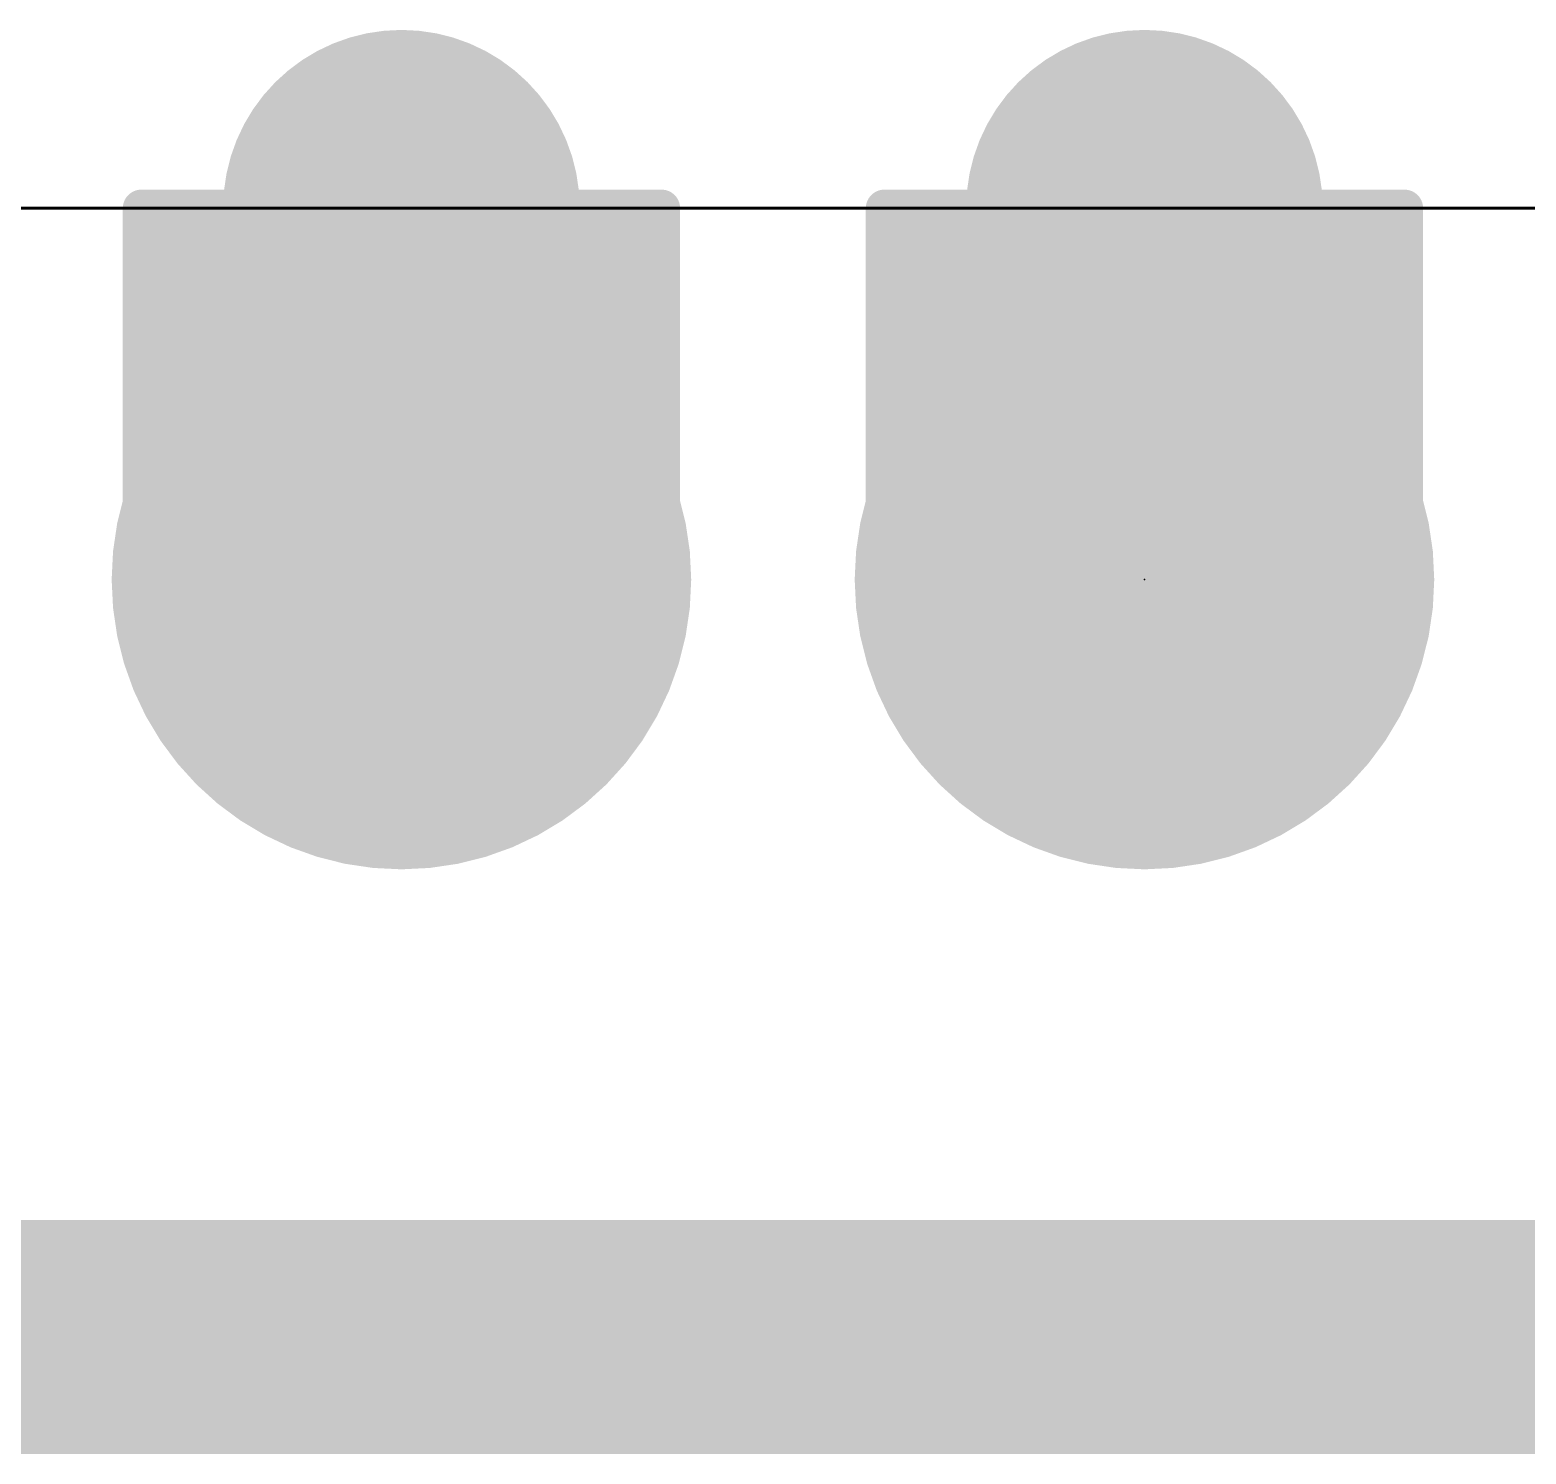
# Model space of a CAD drawing. Extents: x -6.7 to 35, y -0.6 to 30.6.
# Drawn here: x 13.97 to 19.08, y 18.6 to 23.47 of the extents above; entities that cross this region are included whole.
import ezdxf

# ---------------------------------------------------------------- set-up
doc = ezdxf.new("R2010")
doc.units = 0
for name, color, linetype in [('1', 12, 'CONTINUOUS'), ('16', 132, 'CONTINUOUS'), ('17', 110, 'CONTINUOUS'), ('20', 31, 'CONTINUOUS'), ('23', 53, 'CONTINUOUS'), ('29', 253, 'CONTINUOUS'), ('30', 253, 'CONTINUOUS')]:
    doc.layers.add(name, color=color, linetype=linetype)

# ---------------------------------------------------------------- blocks, each defined once
blk = doc.blocks.new('ROUNDP')
at = {"const_width": 0.5}
blk.add_lwpolyline([(0, -0.25, 1), (0, 0.25, 1), (0, -0.25)], format="xyb", dxfattribs=at)

msp = doc.modelspace()

# ---------------------------------------------------------------- linework, layer by layer
at = {"layer": '1', "const_width": 0.254}
for points in [[(14.478, 22.733), (14.478, 21.59)], [(16.002, 22.733), (14.478, 22.733)], [(16.002, 21.59), (16.002, 22.733)], [(17.018, 22.733), (17.018, 21.59)], [(18.542, 22.733), (17.018, 22.733)], [(18.542, 21.59), (18.542, 22.733)], [(14.478, 22.606), (16.002, 22.606)], [(17.018, 22.606), (18.542, 22.606)], [(14.478, 22.352), (16.002, 22.352)], [(17.018, 22.352), (18.542, 22.352)], [(14.478, 22.098), (16.002, 22.098)], [(17.018, 22.098), (18.542, 22.098)], [(14.478, 21.844), (16.002, 21.844)], [(17.018, 21.844), (18.542, 21.844)], [(14.478, 21.59), (14.4926, 21.4413)], [(14.478, 21.59), (16.002, 21.59)], [(15.9874, 21.4413), (16.002, 21.59)], [(17.018, 21.59), (17.0326, 21.4413)], [(17.018, 21.59), (18.542, 21.59)], [(18.5274, 21.4413), (18.542, 21.59)], [(14.4926, 21.4413), (14.536, 21.2984)], [(15.944, 21.2984), (15.9874, 21.4413)], [(17.0326, 21.4413), (17.076, 21.2984)], [(18.484, 21.2984), (18.5274, 21.4413)], [(14.5246, 21.336), (15.9554, 21.336)], [(17.0646, 21.336), (18.4954, 21.336)], [(14.536, 21.2984), (14.6064, 21.1667)], [(15.8736, 21.1667), (15.944, 21.2984)], [(17.076, 21.2984), (17.1464, 21.1667)], [(18.4136, 21.1667), (18.484, 21.2984)], [(14.6064, 21.1667), (14.7012, 21.0512)], [(15.7788, 21.0512), (15.8736, 21.1667)], [(17.1464, 21.1667), (17.2412, 21.0512)], [(18.3188, 21.0512), (18.4136, 21.1667)], [(14.6759, 21.082), (15.8041, 21.082)], [(14.7012, 21.0512), (14.8167, 20.9564)], [(15.6633, 20.9564), (15.7788, 21.0512)], [(17.2159, 21.082), (18.3441, 21.082)], [(17.2412, 21.0512), (17.3567, 20.9564)], [(18.2033, 20.9564), (18.3188, 21.0512)], [(14.8167, 20.9564), (14.9484, 20.886)], [(15.5316, 20.886), (15.6633, 20.9564)], [(17.3567, 20.9564), (17.4884, 20.886)], [(18.0716, 20.886), (18.2033, 20.9564)], [(14.9484, 20.886), (15.0913, 20.8426)], [(15.0913, 20.8426), (15.24, 20.828)], [(15.24, 20.828), (15.3887, 20.8426)], [(15.3887, 20.8426), (15.5316, 20.886)], [(17.4884, 20.886), (17.6313, 20.8426)], [(17.6313, 20.8426), (17.78, 20.828)], [(17.78, 20.828), (17.9287, 20.8426)], [(17.9287, 20.8426), (18.0716, 20.886)]]:
    msp.add_lwpolyline(points, dxfattribs=at)
at = {"layer": '1', "const_width": 0.127}
for points in [[(14.5415, 22.733, 1), (14.4145, 22.733)], [(14.478, 22.7965, 1), (14.478, 22.6695)], [(16.0655, 22.733, 1), (15.9385, 22.733)], [(16.002, 22.6695, 1), (16.002, 22.7965)], [(17.0815, 22.733, 1), (16.9545, 22.733)], [(17.018, 22.7965, 1), (17.018, 22.6695)], [(18.6055, 22.733, 1), (18.4785, 22.733)], [(18.542, 22.6695, 1), (18.542, 22.7965)], [(14.478, 22.6695, 1), (14.478, 22.5425)], [(16.002, 22.5425, 1), (16.002, 22.6695)], [(17.018, 22.6695, 1), (17.018, 22.5425)], [(18.542, 22.5425, 1), (18.542, 22.6695)], [(14.478, 22.4155, 1), (14.478, 22.2885)], [(16.002, 22.2885, 1), (16.002, 22.4155)], [(17.018, 22.4155, 1), (17.018, 22.2885)], [(18.542, 22.2885, 1), (18.542, 22.4155)], [(14.478, 22.1615, 1), (14.478, 22.0345)], [(16.002, 22.0345, 1), (16.002, 22.1615)], [(17.018, 22.1615, 1), (17.018, 22.0345)], [(18.542, 22.0345, 1), (18.542, 22.1615)], [(14.478, 21.9075, 1), (14.478, 21.7805)], [(16.002, 21.7805, 1), (16.002, 21.9075)], [(17.018, 21.9075, 1), (17.018, 21.7805)], [(18.542, 21.7805, 1), (18.542, 21.9075)], [(14.5412, 21.5962, 1), (14.4148, 21.5838)], [(14.478, 21.6535, 1), (14.478, 21.5265)], [(16.0652, 21.5838, 1), (15.9388, 21.5962)], [(16.002, 21.5265, 1), (16.002, 21.6535)], [(17.0812, 21.5962, 1), (16.9548, 21.5838)], [(17.018, 21.6535, 1), (17.018, 21.5265)], [(18.6052, 21.5838, 1), (18.4788, 21.5962)], [(18.542, 21.5265, 1), (18.542, 21.6535)], [(14.4145, 21.59, 1), (14.5415, 21.59)], [(15.9385, 21.59, 1), (16.0655, 21.59)], [(16.9545, 21.59, 1), (17.0815, 21.59)], [(18.4785, 21.59, 1), (18.6055, 21.59)], [(14.5534, 21.4598, 1), (14.4319, 21.4229)], [(16.0481, 21.4229, 1), (15.9266, 21.4598)], [(17.0934, 21.4598, 1), (16.9719, 21.4229)], [(18.5881, 21.4229, 1), (18.4666, 21.4598)], [(14.4294, 21.4351, 1), (14.5558, 21.4476)], [(15.9242, 21.4476, 1), (16.0506, 21.4351)], [(16.9694, 21.4351, 1), (17.0958, 21.4476)], [(18.4642, 21.4476, 1), (18.5906, 21.4351)], [(14.5246, 21.3995, 1), (14.5246, 21.2725)], [(15.9554, 21.2725, 1), (15.9554, 21.3995)], [(17.0646, 21.3995, 1), (17.0646, 21.2725)], [(18.4954, 21.2725, 1), (18.4954, 21.3995)], [(14.592, 21.3283, 1), (14.48, 21.2685)], [(14.4752, 21.28, 1), (14.5968, 21.3168)], [(15.8832, 21.3168, 1), (16.0048, 21.28)], [(16, 21.2685, 1), (15.888, 21.3283)], [(17.132, 21.3283, 1), (17.02, 21.2685)], [(17.0152, 21.28, 1), (17.1368, 21.3168)], [(18.4232, 21.3168, 1), (18.5448, 21.28)], [(18.54, 21.2685, 1), (18.428, 21.3283)], [(14.6555, 21.2069, 1), (14.5573, 21.1264)], [(15.9227, 21.1264, 1), (15.8245, 21.2069)], [(17.1955, 21.2069, 1), (17.0973, 21.1264)], [(18.4627, 21.1264, 1), (18.3645, 21.2069)], [(14.5504, 21.1367, 1), (14.6624, 21.1966)], [(15.8176, 21.1966, 1), (15.9296, 21.1367)], [(17.0904, 21.1367, 1), (17.2024, 21.1966)], [(18.3576, 21.1966, 1), (18.4696, 21.1367)], [(14.6759, 21.1455, 1), (14.6759, 21.0185)], [(14.7415, 21.1003, 1), (14.6609, 21.0021)], [(15.8191, 21.0021, 1), (15.7385, 21.1003)], [(15.8041, 21.0185, 1), (15.8041, 21.1455)], [(17.2159, 21.1455, 1), (17.2159, 21.0185)], [(17.2815, 21.1003, 1), (17.2009, 21.0021)], [(18.3591, 21.0021, 1), (18.2785, 21.1003)], [(18.3441, 21.0185, 1), (18.3441, 21.1455)], [(14.6521, 21.0109, 1), (14.7503, 21.0915)], [(15.7297, 21.0915, 1), (15.8279, 21.0109)], [(17.1921, 21.0109, 1), (17.2903, 21.0915)], [(18.2697, 21.0915, 1), (18.3679, 21.0109)], [(14.8466, 21.0124, 1), (14.7867, 20.9004)], [(15.6933, 20.9004, 1), (15.6334, 21.0124)], [(17.3866, 21.0124, 1), (17.3267, 20.9004)], [(18.2333, 20.9004, 1), (18.1734, 21.0124)], [(14.7764, 20.9073, 1), (14.8569, 21.0055)], [(15.6231, 21.0055, 1), (15.7036, 20.9073)], [(17.3164, 20.9073, 1), (17.3969, 21.0055)], [(18.1631, 21.0055, 1), (18.2436, 20.9073)], [(14.9668, 20.9468, 1), (14.93, 20.8252)], [(14.9185, 20.83, 1), (14.9783, 20.942)], [(15.0976, 20.9058, 1), (15.0851, 20.7794)], [(15.3949, 20.7794, 1), (15.3824, 20.9058)], [(15.5017, 20.942, 1), (15.5615, 20.83)], [(15.55, 20.8252, 1), (15.5132, 20.9468)], [(17.5068, 20.9468, 1), (17.47, 20.8252)], [(17.4585, 20.83, 1), (17.5183, 20.942)], [(17.6376, 20.9058, 1), (17.6251, 20.7794)], [(17.9349, 20.7794, 1), (17.9224, 20.9058)], [(18.0417, 20.942, 1), (18.1015, 20.83)], [(18.09, 20.8252, 1), (18.0532, 20.9468)], [(15.0729, 20.7819, 1), (15.1098, 20.9034)], [(15.2338, 20.8912, 1), (15.2462, 20.7648)], [(15.2338, 20.7648, 1), (15.2462, 20.8912)], [(15.3702, 20.9034, 1), (15.4071, 20.7819)], [(17.6129, 20.7819, 1), (17.6498, 20.9034)], [(17.7738, 20.8912, 1), (17.7862, 20.7648)], [(17.7738, 20.7648, 1), (17.7862, 20.8912)], [(17.9102, 20.9034, 1), (17.9471, 20.7819)]]:
    msp.add_lwpolyline(points, format="xyb", dxfattribs=at)
at = {"layer": '16', "const_width": 0.254}
for points in [[(14.478, 22.733), (14.478, 21.59)], [(16.002, 22.733), (14.478, 22.733)], [(16.002, 21.59), (16.002, 22.733)], [(17.018, 22.733), (17.018, 21.59)], [(18.542, 22.733), (17.018, 22.733)], [(18.542, 21.59), (18.542, 22.733)], [(14.478, 22.606), (16.002, 22.606)], [(17.018, 22.606), (18.542, 22.606)], [(14.478, 22.352), (16.002, 22.352)], [(17.018, 22.352), (18.542, 22.352)], [(14.478, 22.098), (16.002, 22.098)], [(17.018, 22.098), (18.542, 22.098)], [(14.478, 21.844), (16.002, 21.844)], [(17.018, 21.844), (18.542, 21.844)], [(14.478, 21.59), (14.4926, 21.4413)], [(14.478, 21.59), (16.002, 21.59)], [(15.9874, 21.4413), (16.002, 21.59)], [(17.018, 21.59), (17.0326, 21.4413)], [(17.018, 21.59), (18.542, 21.59)], [(18.5274, 21.4413), (18.542, 21.59)], [(14.4926, 21.4413), (14.536, 21.2984)], [(15.944, 21.2984), (15.9874, 21.4413)], [(17.0326, 21.4413), (17.076, 21.2984)], [(18.484, 21.2984), (18.5274, 21.4413)], [(14.5246, 21.336), (15.9554, 21.336)], [(17.0646, 21.336), (18.4954, 21.336)], [(14.536, 21.2984), (14.6064, 21.1667)], [(15.8736, 21.1667), (15.944, 21.2984)], [(17.076, 21.2984), (17.1464, 21.1667)], [(18.4136, 21.1667), (18.484, 21.2984)], [(14.6064, 21.1667), (14.7012, 21.0512)], [(15.7788, 21.0512), (15.8736, 21.1667)], [(17.1464, 21.1667), (17.2412, 21.0512)], [(18.3188, 21.0512), (18.4136, 21.1667)], [(14.6759, 21.082), (15.8041, 21.082)], [(14.7012, 21.0512), (14.8167, 20.9564)], [(15.6633, 20.9564), (15.7788, 21.0512)], [(17.2159, 21.082), (18.3441, 21.082)], [(17.2412, 21.0512), (17.3567, 20.9564)], [(18.2033, 20.9564), (18.3188, 21.0512)], [(14.8167, 20.9564), (14.9484, 20.886)], [(15.5316, 20.886), (15.6633, 20.9564)], [(17.3567, 20.9564), (17.4884, 20.886)], [(18.0716, 20.886), (18.2033, 20.9564)], [(14.9484, 20.886), (15.0913, 20.8426)], [(15.0913, 20.8426), (15.24, 20.828)], [(15.24, 20.828), (15.3887, 20.8426)], [(15.3887, 20.8426), (15.5316, 20.886)], [(17.4884, 20.886), (17.6313, 20.8426)], [(17.6313, 20.8426), (17.78, 20.828)], [(17.78, 20.828), (17.9287, 20.8426)], [(17.9287, 20.8426), (18.0716, 20.886)]]:
    msp.add_lwpolyline(points, dxfattribs=at)
at = {"layer": '16', "const_width": 0.127}
for points in [[(14.5415, 22.733, 1), (14.4145, 22.733)], [(14.478, 22.7965, 1), (14.478, 22.6695)], [(16.0655, 22.733, 1), (15.9385, 22.733)], [(16.002, 22.6695, 1), (16.002, 22.7965)], [(17.0815, 22.733, 1), (16.9545, 22.733)], [(17.018, 22.7965, 1), (17.018, 22.6695)], [(18.6055, 22.733, 1), (18.4785, 22.733)], [(18.542, 22.6695, 1), (18.542, 22.7965)], [(14.478, 22.6695, 1), (14.478, 22.5425)], [(16.002, 22.5425, 1), (16.002, 22.6695)], [(17.018, 22.6695, 1), (17.018, 22.5425)], [(18.542, 22.5425, 1), (18.542, 22.6695)], [(14.478, 22.4155, 1), (14.478, 22.2885)], [(16.002, 22.2885, 1), (16.002, 22.4155)], [(17.018, 22.4155, 1), (17.018, 22.2885)], [(18.542, 22.2885, 1), (18.542, 22.4155)], [(14.478, 22.1615, 1), (14.478, 22.0345)], [(16.002, 22.0345, 1), (16.002, 22.1615)], [(17.018, 22.1615, 1), (17.018, 22.0345)], [(18.542, 22.0345, 1), (18.542, 22.1615)], [(14.478, 21.9075, 1), (14.478, 21.7805)], [(16.002, 21.7805, 1), (16.002, 21.9075)], [(17.018, 21.9075, 1), (17.018, 21.7805)], [(18.542, 21.7805, 1), (18.542, 21.9075)], [(14.5412, 21.5962, 1), (14.4148, 21.5838)], [(14.478, 21.6535, 1), (14.478, 21.5265)], [(16.0652, 21.5838, 1), (15.9388, 21.5962)], [(16.002, 21.5265, 1), (16.002, 21.6535)], [(17.0812, 21.5962, 1), (16.9548, 21.5838)], [(17.018, 21.6535, 1), (17.018, 21.5265)], [(18.6052, 21.5838, 1), (18.4788, 21.5962)], [(18.542, 21.5265, 1), (18.542, 21.6535)], [(14.4145, 21.59, 1), (14.5415, 21.59)], [(15.9385, 21.59, 1), (16.0655, 21.59)], [(16.9545, 21.59, 1), (17.0815, 21.59)], [(18.4785, 21.59, 1), (18.6055, 21.59)], [(14.5534, 21.4598, 1), (14.4319, 21.4229)], [(16.0481, 21.4229, 1), (15.9266, 21.4598)], [(17.0934, 21.4598, 1), (16.9719, 21.4229)], [(18.5881, 21.4229, 1), (18.4666, 21.4598)], [(14.4294, 21.4351, 1), (14.5558, 21.4476)], [(15.9242, 21.4476, 1), (16.0506, 21.4351)], [(16.9694, 21.4351, 1), (17.0958, 21.4476)], [(18.4642, 21.4476, 1), (18.5906, 21.4351)], [(14.5246, 21.3995, 1), (14.5246, 21.2725)], [(15.9554, 21.2725, 1), (15.9554, 21.3995)], [(17.0646, 21.3995, 1), (17.0646, 21.2725)], [(18.4954, 21.2725, 1), (18.4954, 21.3995)], [(14.592, 21.3283, 1), (14.48, 21.2685)], [(14.4752, 21.28, 1), (14.5968, 21.3168)], [(15.8832, 21.3168, 1), (16.0048, 21.28)], [(16, 21.2685, 1), (15.888, 21.3283)], [(17.132, 21.3283, 1), (17.02, 21.2685)], [(17.0152, 21.28, 1), (17.1368, 21.3168)], [(18.4232, 21.3168, 1), (18.5448, 21.28)], [(18.54, 21.2685, 1), (18.428, 21.3283)], [(14.6555, 21.2069, 1), (14.5573, 21.1264)], [(15.9227, 21.1264, 1), (15.8245, 21.2069)], [(17.1955, 21.2069, 1), (17.0973, 21.1264)], [(18.4627, 21.1264, 1), (18.3645, 21.2069)], [(14.5504, 21.1367, 1), (14.6624, 21.1966)], [(15.8176, 21.1966, 1), (15.9296, 21.1367)], [(17.0904, 21.1367, 1), (17.2024, 21.1966)], [(18.3576, 21.1966, 1), (18.4696, 21.1367)], [(14.6759, 21.1455, 1), (14.6759, 21.0185)], [(14.7415, 21.1003, 1), (14.6609, 21.0021)], [(15.8191, 21.0021, 1), (15.7385, 21.1003)], [(15.8041, 21.0185, 1), (15.8041, 21.1455)], [(17.2159, 21.1455, 1), (17.2159, 21.0185)], [(17.2815, 21.1003, 1), (17.2009, 21.0021)], [(18.3591, 21.0021, 1), (18.2785, 21.1003)], [(18.3441, 21.0185, 1), (18.3441, 21.1455)], [(14.6521, 21.0109, 1), (14.7503, 21.0915)], [(15.7297, 21.0915, 1), (15.8279, 21.0109)], [(17.1921, 21.0109, 1), (17.2903, 21.0915)], [(18.2697, 21.0915, 1), (18.3679, 21.0109)], [(14.8466, 21.0124, 1), (14.7867, 20.9004)], [(15.6933, 20.9004, 1), (15.6334, 21.0124)], [(17.3866, 21.0124, 1), (17.3267, 20.9004)], [(18.2333, 20.9004, 1), (18.1734, 21.0124)], [(14.7764, 20.9073, 1), (14.8569, 21.0055)], [(15.6231, 21.0055, 1), (15.7036, 20.9073)], [(17.3164, 20.9073, 1), (17.3969, 21.0055)], [(18.1631, 21.0055, 1), (18.2436, 20.9073)], [(14.9668, 20.9468, 1), (14.93, 20.8252)], [(14.9185, 20.83, 1), (14.9783, 20.942)], [(15.0976, 20.9058, 1), (15.0851, 20.7794)], [(15.3949, 20.7794, 1), (15.3824, 20.9058)], [(15.5017, 20.942, 1), (15.5615, 20.83)], [(15.55, 20.8252, 1), (15.5132, 20.9468)], [(17.5068, 20.9468, 1), (17.47, 20.8252)], [(17.4585, 20.83, 1), (17.5183, 20.942)], [(17.6376, 20.9058, 1), (17.6251, 20.7794)], [(17.9349, 20.7794, 1), (17.9224, 20.9058)], [(18.0417, 20.942, 1), (18.1015, 20.83)], [(18.09, 20.8252, 1), (18.0532, 20.9468)], [(15.0729, 20.7819, 1), (15.1098, 20.9034)], [(15.2338, 20.8912, 1), (15.2462, 20.7648)], [(15.2338, 20.7648, 1), (15.2462, 20.8912)], [(15.3702, 20.9034, 1), (15.4071, 20.7819)], [(17.6129, 20.7819, 1), (17.6498, 20.9034)], [(17.7738, 20.8912, 1), (17.7862, 20.7648)], [(17.7738, 20.7648, 1), (17.7862, 20.8912)], [(17.9102, 20.9034, 1), (17.9471, 20.7819)]]:
    msp.add_lwpolyline(points, format="xyb", dxfattribs=at)
at = {"layer": '20', "const_width": 0.01}
msp.add_lwpolyline([(1, 22.86), (34, 22.86)], dxfattribs=at)
at = {"layer": '23'}
msp.add_point((17.78, 21.59), dxfattribs=at)
at = {"layer": '29'}
for points, const_width in [([(14.351, 22.86), (14.351, 21.59)], 0.127), ([(16.129, 22.86), (14.351, 22.86)], 0.127), ([(16.129, 21.59), (16.129, 22.86)], 0.127), ([(16.891, 22.86), (16.891, 21.59)], 0.127), ([(18.669, 22.86), (16.891, 22.86)], 0.127), ([(18.669, 21.59), (18.669, 22.86)], 0.127), ([(14.351, 22.733), (16.129, 22.733)], 0.127), ([(16.891, 22.733), (18.669, 22.733)], 0.127), ([(14.351, 22.606), (16.129, 22.606)], 0.127), ([(16.891, 22.606), (18.669, 22.606)], 0.127), ([(14.351, 22.479), (16.129, 22.479)], 0.127), ([(16.891, 22.479), (18.669, 22.479)], 0.127), ([(14.351, 22.352), (16.129, 22.352)], 0.127), ([(16.891, 22.352), (18.669, 22.352)], 0.127), ([(14.351, 22.225), (16.129, 22.225)], 0.127), ([(16.891, 22.225), (18.669, 22.225)], 0.127), ([(14.351, 22.098), (16.129, 22.098)], 0.127), ([(16.891, 22.098), (18.669, 22.098)], 0.127), ([(14.351, 21.971), (16.129, 21.971)], 0.127), ([(16.891, 21.971), (18.669, 21.971)], 0.127), ([(14.351, 21.844), (16.129, 21.844)], 0.127), ([(16.891, 21.844), (18.669, 21.844)], 0.127), ([(14.351, 21.717), (16.129, 21.717)], 0.127), ([(16.891, 21.717), (18.669, 21.717)], 0.127), ([(14.351, 21.59), (14.3681, 21.4166)], 0.127), ([(14.351, 21.59), (16.129, 21.59)], 0.127), ([(16.1119, 21.4166), (16.129, 21.59)], 0.127), ([(16.891, 21.59), (16.9081, 21.4166)], 0.127), ([(16.891, 21.59), (18.669, 21.59)], 0.127), ([(18.6519, 21.4166), (18.669, 21.59)], 0.127), ([(14.3635, 21.463), (16.1165, 21.463)], 0.127), ([(16.9035, 21.463), (18.6565, 21.463)], 0.127), ([(14.3681, 21.4166), (14.4187, 21.2498)], 0.127), ([(16.0613, 21.2498), (16.1119, 21.4166)], 0.127), ([(16.9081, 21.4166), (16.9587, 21.2498)], 0.127), ([(18.6013, 21.2498), (18.6519, 21.4166)], 0.127), ([(14.3925, 21.336), (16.0875, 21.336)], 0.127), ([(16.9325, 21.336), (18.6275, 21.336)], 0.127), ([(14.4187, 21.2498), (14.5008, 21.0961)], 0.127), ([(15.9792, 21.0961), (16.0613, 21.2498)], 0.127), ([(16.9587, 21.2498), (17.0408, 21.0961)], 0.127), ([(18.5192, 21.0961), (18.6013, 21.2498)], 0.127), ([(14.4405, 21.209), (16.0395, 21.209)], 0.127), ([(16.9805, 21.209), (18.5795, 21.209)], 0.127), ([(14.5008, 21.0961), (14.6114, 20.9614)], 0.127), ([(14.5124, 21.082), (15.9676, 21.082)], 0.127), ([(15.8686, 20.9614), (15.9792, 21.0961)], 0.127), ([(17.0408, 21.0961), (17.1514, 20.9614)], 0.127), ([(17.0524, 21.082), (18.5076, 21.082)], 0.127), ([(18.4086, 20.9614), (18.5192, 21.0961)], 0.127), ([(14.6114, 20.9614), (14.7461, 20.8508)], 0.127), ([(15.7339, 20.8508), (15.8686, 20.9614)], 0.127), ([(17.1514, 20.9614), (17.2861, 20.8508)], 0.127), ([(18.2739, 20.8508), (18.4086, 20.9614)], 0.127), ([(14.6192, 20.955), (15.8608, 20.955)], 0.127), ([(17.1592, 20.955), (18.4008, 20.955)], 0.127), ([(14.7461, 20.8508), (14.8998, 20.7687)], 0.127), ([(14.7888, 20.828), (15.6912, 20.828)], 0.127), ([(15.5802, 20.7687), (15.7339, 20.8508)], 0.127), ([(17.2861, 20.8508), (17.4398, 20.7687)], 0.127), ([(17.3288, 20.828), (18.2312, 20.828)], 0.127), ([(18.1202, 20.7687), (18.2739, 20.8508)], 0.127), ([(14.8998, 20.7687), (15.0666, 20.7181)], 0.127), ([(15.4134, 20.7181), (15.5802, 20.7687)], 0.127), ([(17.4398, 20.7687), (17.6066, 20.7181)], 0.127), ([(17.9534, 20.7181), (18.1202, 20.7687)], 0.127), ([(15.0666, 20.7181), (15.24, 20.701)], 0.127), ([(15.24, 20.701), (15.4134, 20.7181)], 0.127), ([(17.6066, 20.7181), (17.78, 20.701)], 0.127), ([(17.78, 20.701), (17.9534, 20.7181)], 0.127), ([(1, 19), (33.9598, 19)], 0.8)]:
    msp.add_lwpolyline(points, dxfattribs=dict(at, const_width=const_width))
at = {"layer": '29', "const_width": 0.0635}
for points in [[(14.351, 22.8917, 1), (14.351, 22.8283)], [(14.3828, 22.86, 1), (14.3193, 22.86)], [(16.1608, 22.86, 1), (16.0973, 22.86)], [(16.129, 22.8283, 1), (16.129, 22.8917)], [(16.891, 22.8917, 1), (16.891, 22.8283)], [(16.9228, 22.86, 1), (16.8593, 22.86)], [(18.7007, 22.86, 1), (18.6373, 22.86)], [(18.669, 22.8283, 1), (18.669, 22.8917)], [(14.351, 22.7647, 1), (14.351, 22.7013)], [(16.129, 22.7013, 1), (16.129, 22.7647)], [(16.891, 22.7647, 1), (16.891, 22.7013)], [(18.669, 22.7013, 1), (18.669, 22.7647)], [(14.351, 22.6378, 1), (14.351, 22.5743)], [(16.129, 22.5743, 1), (16.129, 22.6378)], [(16.891, 22.6378, 1), (16.891, 22.5743)], [(18.669, 22.5743, 1), (18.669, 22.6378)], [(14.351, 22.5108, 1), (14.351, 22.4473)], [(16.129, 22.4473, 1), (16.129, 22.5108)], [(16.891, 22.5108, 1), (16.891, 22.4473)], [(18.669, 22.4473, 1), (18.669, 22.5108)], [(14.351, 22.3837, 1), (14.351, 22.3203)], [(16.129, 22.3203, 1), (16.129, 22.3837)], [(16.891, 22.3837, 1), (16.891, 22.3203)], [(18.669, 22.3203, 1), (18.669, 22.3837)], [(14.351, 22.2568, 1), (14.351, 22.1933)], [(16.129, 22.1933, 1), (16.129, 22.2568)], [(16.891, 22.2568, 1), (16.891, 22.1933)], [(18.669, 22.1933, 1), (18.669, 22.2568)], [(14.351, 22.1298, 1), (14.351, 22.0663)], [(16.129, 22.0663, 1), (16.129, 22.1298)], [(16.891, 22.1298, 1), (16.891, 22.0663)], [(18.669, 22.0663, 1), (18.669, 22.1298)], [(14.351, 22.0027, 1), (14.351, 21.9393)], [(16.129, 21.9393, 1), (16.129, 22.0027)], [(16.891, 22.0027, 1), (16.891, 21.9393)], [(18.669, 21.9393, 1), (18.669, 22.0027)], [(14.351, 21.8758, 1), (14.351, 21.8123)], [(16.129, 21.8123, 1), (16.129, 21.8758)], [(16.891, 21.8758, 1), (16.891, 21.8123)], [(18.669, 21.8123, 1), (18.669, 21.8758)], [(14.351, 21.7488, 1), (14.351, 21.6853)], [(16.129, 21.6853, 1), (16.129, 21.7488)], [(16.891, 21.7488, 1), (16.891, 21.6853)], [(18.669, 21.6853, 1), (18.669, 21.7488)], [(14.3826, 21.5931, 1), (14.3194, 21.5869)], [(14.351, 21.6217, 1), (14.351, 21.5583)], [(16.1606, 21.5869, 1), (16.0974, 21.5931)], [(16.129, 21.5583, 1), (16.129, 21.6217)], [(16.9226, 21.5931, 1), (16.8594, 21.5869)], [(16.891, 21.6217, 1), (16.891, 21.5583)], [(18.7006, 21.5869, 1), (18.6374, 21.5931)], [(18.669, 21.5583, 1), (18.669, 21.6217)], [(14.3193, 21.59, 1), (14.3828, 21.59)], [(16.0973, 21.59, 1), (16.1608, 21.59)], [(16.8593, 21.59, 1), (16.9228, 21.59)], [(18.6373, 21.59, 1), (18.7007, 21.59)], [(14.3635, 21.4947, 1), (14.3635, 21.4313)], [(16.1165, 21.4313, 1), (16.1165, 21.4947)], [(16.9035, 21.4947, 1), (16.9035, 21.4313)], [(18.6565, 21.4313, 1), (18.6565, 21.4947)], [(14.3985, 21.4258, 1), (14.3377, 21.4073)], [(14.3365, 21.4135, 1), (14.3997, 21.4197)], [(16.0803, 21.4197, 1), (16.1435, 21.4135)], [(16.1423, 21.4073, 1), (16.0815, 21.4258)], [(16.9385, 21.4258, 1), (16.8777, 21.4073)], [(16.8765, 21.4135, 1), (16.9397, 21.4197)], [(18.6203, 21.4197, 1), (18.6835, 21.4135)], [(18.6823, 21.4073, 1), (18.6215, 21.4258)], [(14.3925, 21.3678, 1), (14.3925, 21.3043)], [(16.0875, 21.3043, 1), (16.0875, 21.3678)], [(16.9325, 21.3678, 1), (16.9325, 21.3043)], [(18.6275, 21.3043, 1), (18.6275, 21.3678)], [(14.4467, 21.2648, 1), (14.3907, 21.2348)], [(14.3883, 21.2406, 1), (14.4491, 21.259)], [(16.0309, 21.259, 1), (16.0917, 21.2406)], [(16.0893, 21.2348, 1), (16.0333, 21.2648)], [(16.9867, 21.2648, 1), (16.9307, 21.2348)], [(16.9283, 21.2406, 1), (16.9891, 21.259)], [(18.5709, 21.259, 1), (18.6317, 21.2406)], [(18.6293, 21.2348, 1), (18.5733, 21.2648)], [(14.4405, 21.2407, 1), (14.4405, 21.1773)], [(16.0395, 21.1773, 1), (16.0395, 21.2407)], [(16.9805, 21.2407, 1), (16.9805, 21.1773)], [(18.5795, 21.1773, 1), (18.5795, 21.2407)], [(14.5254, 21.1162, 1), (14.4763, 21.076)], [(14.4728, 21.0811, 1), (14.5288, 21.1111)], [(14.5124, 21.1137, 1), (14.5124, 21.0503)], [(15.9512, 21.1111, 1), (16.0072, 21.0811)], [(16.0037, 21.076, 1), (15.9546, 21.1162)], [(15.9676, 21.0503, 1), (15.9676, 21.1137)], [(17.0654, 21.1162, 1), (17.0163, 21.076)], [(17.0128, 21.0811, 1), (17.0688, 21.1111)], [(17.0524, 21.1137, 1), (17.0524, 21.0503)], [(18.4912, 21.1111, 1), (18.5472, 21.0811)], [(18.5437, 21.076, 1), (18.4946, 21.1162)], [(18.5076, 21.0503, 1), (18.5076, 21.1137)], [(14.6315, 20.9859, 1), (14.5912, 20.9368)], [(15.8888, 20.9368, 1), (15.8485, 20.9859)], [(17.1715, 20.9859, 1), (17.1312, 20.9368)], [(18.4288, 20.9368, 1), (18.3885, 20.9859)], [(14.5868, 20.9412, 1), (14.6359, 20.9815)], [(14.6192, 20.9868, 1), (14.6192, 20.9233)], [(15.8441, 20.9815, 1), (15.8932, 20.9412)], [(15.8608, 20.9233, 1), (15.8608, 20.9868)], [(17.1268, 20.9412, 1), (17.1759, 20.9815)], [(17.1592, 20.9868, 1), (17.1592, 20.9233)], [(18.3841, 20.9815, 1), (18.4332, 20.9412)], [(18.4008, 20.9233, 1), (18.4008, 20.9868)], [(14.7611, 20.8788, 1), (14.7311, 20.8228)], [(14.726, 20.8263, 1), (14.7662, 20.8754)], [(14.7888, 20.8597, 1), (14.7888, 20.7963)], [(15.6912, 20.7963, 1), (15.6912, 20.8597)], [(15.7138, 20.8754, 1), (15.754, 20.8263)], [(15.7489, 20.8228, 1), (15.7189, 20.8788)], [(17.3011, 20.8788, 1), (17.2711, 20.8228)], [(17.266, 20.8263, 1), (17.3062, 20.8754)], [(17.3288, 20.8597, 1), (17.3288, 20.7963)], [(18.2312, 20.7963, 1), (18.2312, 20.8597)], [(18.2538, 20.8754, 1), (18.294, 20.8263)], [(18.2889, 20.8228, 1), (18.2589, 20.8788)], [(14.909, 20.7991, 1), (14.8906, 20.7383)], [(14.8848, 20.7407, 1), (14.9148, 20.7967)], [(15.5652, 20.7967, 1), (15.5952, 20.7407)], [(15.5894, 20.7383, 1), (15.571, 20.7991)], [(17.449, 20.7991, 1), (17.4306, 20.7383)], [(17.4248, 20.7407, 1), (17.4548, 20.7967)], [(18.1052, 20.7967, 1), (18.1352, 20.7407)], [(18.1294, 20.7383, 1), (18.111, 20.7991)], [(15.0697, 20.7497, 1), (15.0635, 20.6865)], [(15.0573, 20.6877, 1), (15.0758, 20.7485)], [(15.4042, 20.7485, 1), (15.4227, 20.6877)], [(15.4165, 20.6865, 1), (15.4103, 20.7497)], [(17.6097, 20.7497, 1), (17.6035, 20.6865)], [(17.5973, 20.6877, 1), (17.6158, 20.7485)], [(17.9442, 20.7485, 1), (17.9627, 20.6877)], [(17.9565, 20.6865, 1), (17.9503, 20.7497)], [(15.2369, 20.7326, 1), (15.2431, 20.6694)], [(15.2369, 20.6694, 1), (15.2431, 20.7326)], [(17.7769, 20.7326, 1), (17.7831, 20.6694)], [(17.7769, 20.6694, 1), (17.7831, 20.7326)]]:
    msp.add_lwpolyline(points, format="xyb", dxfattribs=at)
at = {"layer": '30', "const_width": 0.127}
for points in [[(14.351, 22.86), (14.351, 21.59)], [(16.129, 22.86), (14.351, 22.86)], [(16.129, 21.59), (16.129, 22.86)], [(16.891, 22.86), (16.891, 21.59)], [(18.669, 22.86), (16.891, 22.86)], [(18.669, 21.59), (18.669, 22.86)], [(14.351, 22.733), (16.129, 22.733)], [(16.891, 22.733), (18.669, 22.733)], [(14.351, 22.606), (16.129, 22.606)], [(16.891, 22.606), (18.669, 22.606)], [(14.351, 22.479), (16.129, 22.479)], [(16.891, 22.479), (18.669, 22.479)], [(14.351, 22.352), (16.129, 22.352)], [(16.891, 22.352), (18.669, 22.352)], [(14.351, 22.225), (16.129, 22.225)], [(16.891, 22.225), (18.669, 22.225)], [(14.351, 22.098), (16.129, 22.098)], [(16.891, 22.098), (18.669, 22.098)], [(14.351, 21.971), (16.129, 21.971)], [(16.891, 21.971), (18.669, 21.971)], [(14.351, 21.844), (16.129, 21.844)], [(16.891, 21.844), (18.669, 21.844)], [(14.351, 21.717), (16.129, 21.717)], [(16.891, 21.717), (18.669, 21.717)], [(14.351, 21.59), (14.3681, 21.4166)], [(14.351, 21.59), (16.129, 21.59)], [(16.1119, 21.4166), (16.129, 21.59)], [(16.891, 21.59), (16.9081, 21.4166)], [(16.891, 21.59), (18.669, 21.59)], [(18.6519, 21.4166), (18.669, 21.59)], [(14.3635, 21.463), (16.1165, 21.463)], [(16.9035, 21.463), (18.6565, 21.463)], [(14.3681, 21.4166), (14.4187, 21.2498)], [(16.0613, 21.2498), (16.1119, 21.4166)], [(16.9081, 21.4166), (16.9587, 21.2498)], [(18.6013, 21.2498), (18.6519, 21.4166)], [(14.3925, 21.336), (16.0875, 21.336)], [(16.9325, 21.336), (18.6275, 21.336)], [(14.4187, 21.2498), (14.5008, 21.0961)], [(15.9792, 21.0961), (16.0613, 21.2498)], [(16.9587, 21.2498), (17.0408, 21.0961)], [(18.5192, 21.0961), (18.6013, 21.2498)], [(14.4405, 21.209), (16.0395, 21.209)], [(16.9805, 21.209), (18.5795, 21.209)], [(14.5008, 21.0961), (14.6114, 20.9614)], [(14.5124, 21.082), (15.9676, 21.082)], [(15.8686, 20.9614), (15.9792, 21.0961)], [(17.0408, 21.0961), (17.1514, 20.9614)], [(17.0524, 21.082), (18.5076, 21.082)], [(18.4086, 20.9614), (18.5192, 21.0961)], [(14.6114, 20.9614), (14.7461, 20.8508)], [(15.7339, 20.8508), (15.8686, 20.9614)], [(17.1514, 20.9614), (17.2861, 20.8508)], [(18.2739, 20.8508), (18.4086, 20.9614)], [(14.6192, 20.955), (15.8608, 20.955)], [(17.1592, 20.955), (18.4008, 20.955)], [(14.7461, 20.8508), (14.8998, 20.7687)], [(14.7888, 20.828), (15.6912, 20.828)], [(15.5802, 20.7687), (15.7339, 20.8508)], [(17.2861, 20.8508), (17.4398, 20.7687)], [(17.3288, 20.828), (18.2312, 20.828)], [(18.1202, 20.7687), (18.2739, 20.8508)], [(14.8998, 20.7687), (15.0666, 20.7181)], [(15.4134, 20.7181), (15.5802, 20.7687)], [(17.4398, 20.7687), (17.6066, 20.7181)], [(17.9534, 20.7181), (18.1202, 20.7687)], [(15.0666, 20.7181), (15.24, 20.701)], [(15.24, 20.701), (15.4134, 20.7181)], [(17.6066, 20.7181), (17.78, 20.701)], [(17.78, 20.701), (17.9534, 20.7181)]]:
    msp.add_lwpolyline(points, dxfattribs=at)
at = {"layer": '30', "const_width": 0.0635}
for points in [[(14.351, 22.8917, 1), (14.351, 22.8283)], [(14.3828, 22.86, 1), (14.3193, 22.86)], [(16.1608, 22.86, 1), (16.0973, 22.86)], [(16.129, 22.8283, 1), (16.129, 22.8917)], [(16.891, 22.8917, 1), (16.891, 22.8283)], [(16.9228, 22.86, 1), (16.8593, 22.86)], [(18.7007, 22.86, 1), (18.6373, 22.86)], [(18.669, 22.8283, 1), (18.669, 22.8917)], [(14.351, 22.7647, 1), (14.351, 22.7013)], [(16.129, 22.7013, 1), (16.129, 22.7647)], [(16.891, 22.7647, 1), (16.891, 22.7013)], [(18.669, 22.7013, 1), (18.669, 22.7647)], [(14.351, 22.6378, 1), (14.351, 22.5743)], [(16.129, 22.5743, 1), (16.129, 22.6378)], [(16.891, 22.6378, 1), (16.891, 22.5743)], [(18.669, 22.5743, 1), (18.669, 22.6378)], [(14.351, 22.5108, 1), (14.351, 22.4473)], [(16.129, 22.4473, 1), (16.129, 22.5108)], [(16.891, 22.5108, 1), (16.891, 22.4473)], [(18.669, 22.4473, 1), (18.669, 22.5108)], [(14.351, 22.3837, 1), (14.351, 22.3203)], [(16.129, 22.3203, 1), (16.129, 22.3837)], [(16.891, 22.3837, 1), (16.891, 22.3203)], [(18.669, 22.3203, 1), (18.669, 22.3837)], [(14.351, 22.2568, 1), (14.351, 22.1933)], [(16.129, 22.1933, 1), (16.129, 22.2568)], [(16.891, 22.2568, 1), (16.891, 22.1933)], [(18.669, 22.1933, 1), (18.669, 22.2568)], [(14.351, 22.1298, 1), (14.351, 22.0663)], [(16.129, 22.0663, 1), (16.129, 22.1298)], [(16.891, 22.1298, 1), (16.891, 22.0663)], [(18.669, 22.0663, 1), (18.669, 22.1298)], [(14.351, 22.0027, 1), (14.351, 21.9393)], [(16.129, 21.9393, 1), (16.129, 22.0027)], [(16.891, 22.0027, 1), (16.891, 21.9393)], [(18.669, 21.9393, 1), (18.669, 22.0027)], [(14.351, 21.8758, 1), (14.351, 21.8123)], [(16.129, 21.8123, 1), (16.129, 21.8758)], [(16.891, 21.8758, 1), (16.891, 21.8123)], [(18.669, 21.8123, 1), (18.669, 21.8758)], [(14.351, 21.7488, 1), (14.351, 21.6853)], [(16.129, 21.6853, 1), (16.129, 21.7488)], [(16.891, 21.7488, 1), (16.891, 21.6853)], [(18.669, 21.6853, 1), (18.669, 21.7488)], [(14.3826, 21.5931, 1), (14.3194, 21.5869)], [(14.351, 21.6217, 1), (14.351, 21.5583)], [(16.1606, 21.5869, 1), (16.0974, 21.5931)], [(16.129, 21.5583, 1), (16.129, 21.6217)], [(16.9226, 21.5931, 1), (16.8594, 21.5869)], [(16.891, 21.6217, 1), (16.891, 21.5583)], [(18.7006, 21.5869, 1), (18.6374, 21.5931)], [(18.669, 21.5583, 1), (18.669, 21.6217)], [(14.3193, 21.59, 1), (14.3828, 21.59)], [(16.0973, 21.59, 1), (16.1608, 21.59)], [(16.8593, 21.59, 1), (16.9228, 21.59)], [(18.6373, 21.59, 1), (18.7007, 21.59)], [(14.3635, 21.4947, 1), (14.3635, 21.4313)], [(16.1165, 21.4313, 1), (16.1165, 21.4947)], [(16.9035, 21.4947, 1), (16.9035, 21.4313)], [(18.6565, 21.4313, 1), (18.6565, 21.4947)], [(14.3985, 21.4258, 1), (14.3377, 21.4073)], [(14.3365, 21.4135, 1), (14.3997, 21.4197)], [(16.0803, 21.4197, 1), (16.1435, 21.4135)], [(16.1423, 21.4073, 1), (16.0815, 21.4258)], [(16.9385, 21.4258, 1), (16.8777, 21.4073)], [(16.8765, 21.4135, 1), (16.9397, 21.4197)], [(18.6203, 21.4197, 1), (18.6835, 21.4135)], [(18.6823, 21.4073, 1), (18.6215, 21.4258)], [(14.3925, 21.3678, 1), (14.3925, 21.3043)], [(16.0875, 21.3043, 1), (16.0875, 21.3678)], [(16.9325, 21.3678, 1), (16.9325, 21.3043)], [(18.6275, 21.3043, 1), (18.6275, 21.3678)], [(14.4467, 21.2648, 1), (14.3907, 21.2348)], [(14.3883, 21.2406, 1), (14.4491, 21.259)], [(16.0309, 21.259, 1), (16.0917, 21.2406)], [(16.0893, 21.2348, 1), (16.0333, 21.2648)], [(16.9867, 21.2648, 1), (16.9307, 21.2348)], [(16.9283, 21.2406, 1), (16.9891, 21.259)], [(18.5709, 21.259, 1), (18.6317, 21.2406)], [(18.6293, 21.2348, 1), (18.5733, 21.2648)], [(14.4405, 21.2407, 1), (14.4405, 21.1773)], [(16.0395, 21.1773, 1), (16.0395, 21.2407)], [(16.9805, 21.2407, 1), (16.9805, 21.1773)], [(18.5795, 21.1773, 1), (18.5795, 21.2407)], [(14.5254, 21.1162, 1), (14.4763, 21.076)], [(14.4728, 21.0811, 1), (14.5288, 21.1111)], [(14.5124, 21.1137, 1), (14.5124, 21.0503)], [(15.9512, 21.1111, 1), (16.0072, 21.0811)], [(16.0037, 21.076, 1), (15.9546, 21.1162)], [(15.9676, 21.0503, 1), (15.9676, 21.1137)], [(17.0654, 21.1162, 1), (17.0163, 21.076)], [(17.0128, 21.0811, 1), (17.0688, 21.1111)], [(17.0524, 21.1137, 1), (17.0524, 21.0503)], [(18.4912, 21.1111, 1), (18.5472, 21.0811)], [(18.5437, 21.076, 1), (18.4946, 21.1162)], [(18.5076, 21.0503, 1), (18.5076, 21.1137)], [(14.6315, 20.9859, 1), (14.5912, 20.9368)], [(15.8888, 20.9368, 1), (15.8485, 20.9859)], [(17.1715, 20.9859, 1), (17.1312, 20.9368)], [(18.4288, 20.9368, 1), (18.3885, 20.9859)], [(14.5868, 20.9412, 1), (14.6359, 20.9815)], [(14.6192, 20.9868, 1), (14.6192, 20.9233)], [(15.8441, 20.9815, 1), (15.8932, 20.9412)], [(15.8608, 20.9233, 1), (15.8608, 20.9868)], [(17.1268, 20.9412, 1), (17.1759, 20.9815)], [(17.1592, 20.9868, 1), (17.1592, 20.9233)], [(18.3841, 20.9815, 1), (18.4332, 20.9412)], [(18.4008, 20.9233, 1), (18.4008, 20.9868)], [(14.7611, 20.8788, 1), (14.7311, 20.8228)], [(14.726, 20.8263, 1), (14.7662, 20.8754)], [(14.7888, 20.8597, 1), (14.7888, 20.7963)], [(15.6912, 20.7963, 1), (15.6912, 20.8597)], [(15.7138, 20.8754, 1), (15.754, 20.8263)], [(15.7489, 20.8228, 1), (15.7189, 20.8788)], [(17.3011, 20.8788, 1), (17.2711, 20.8228)], [(17.266, 20.8263, 1), (17.3062, 20.8754)], [(17.3288, 20.8597, 1), (17.3288, 20.7963)], [(18.2312, 20.7963, 1), (18.2312, 20.8597)], [(18.2538, 20.8754, 1), (18.294, 20.8263)], [(18.2889, 20.8228, 1), (18.2589, 20.8788)], [(14.909, 20.7991, 1), (14.8906, 20.7383)], [(14.8848, 20.7407, 1), (14.9148, 20.7967)], [(15.5652, 20.7967, 1), (15.5952, 20.7407)], [(15.5894, 20.7383, 1), (15.571, 20.7991)], [(17.449, 20.7991, 1), (17.4306, 20.7383)], [(17.4248, 20.7407, 1), (17.4548, 20.7967)], [(18.1052, 20.7967, 1), (18.1352, 20.7407)], [(18.1294, 20.7383, 1), (18.111, 20.7991)], [(15.0697, 20.7497, 1), (15.0635, 20.6865)], [(15.0573, 20.6877, 1), (15.0758, 20.7485)], [(15.4042, 20.7485, 1), (15.4227, 20.6877)], [(15.4165, 20.6865, 1), (15.4103, 20.7497)], [(17.6097, 20.7497, 1), (17.6035, 20.6865)], [(17.5973, 20.6877, 1), (17.6158, 20.7485)], [(17.9442, 20.7485, 1), (17.9627, 20.6877)], [(17.9565, 20.6865, 1), (17.9503, 20.7497)], [(15.2369, 20.7326, 1), (15.2431, 20.6694)], [(15.2369, 20.6694, 1), (15.2431, 20.7326)], [(17.7769, 20.7326, 1), (17.7831, 20.6694)], [(17.7769, 20.6694, 1), (17.7831, 20.7326)]]:
    msp.add_lwpolyline(points, format="xyb", dxfattribs=at)

# ---------------------------------------------------------------- block references
at = {"layer": '17', "rotation": 90}
for p, xscale, yscale in [((15.24, 22.86), 1.016, 1.016), ((15.24, 22.86), 1.016, 1.016), ((17.78, 22.86), 1.016, 1.016), ((17.78, 22.86), 1.016, 1.016), ((15.24, 21.59), 1.778, 1.778), ((15.24, 21.59), 1.778, 1.778), ((17.78, 21.59), 1.778, 1.778), ((17.78, 21.59), 1.778, 1.778)]:
    msp.add_blockref('ROUNDP', p, dxfattribs=dict(at, xscale=xscale, yscale=yscale))
at = {"layer": '29', "rotation": 90}
for p, xscale, yscale in [((15.24, 22.86), 1.2192, 1.2192), ((17.78, 22.86), 1.2192, 1.2192), ((15.24, 21.59), 1.9812, 1.9812), ((17.78, 21.59), 1.9812, 1.9812)]:
    msp.add_blockref('ROUNDP', p, dxfattribs=dict(at, xscale=xscale, yscale=yscale))
at = {"layer": '30', "rotation": 90}
for p, xscale, yscale in [((15.24, 22.86), 1.2192, 1.2192), ((17.78, 22.86), 1.2192, 1.2192), ((15.24, 21.59), 1.9812, 1.9812), ((17.78, 21.59), 1.9812, 1.9812)]:
    msp.add_blockref('ROUNDP', p, dxfattribs=dict(at, xscale=xscale, yscale=yscale))

doc.saveas('drawing.dxf')
